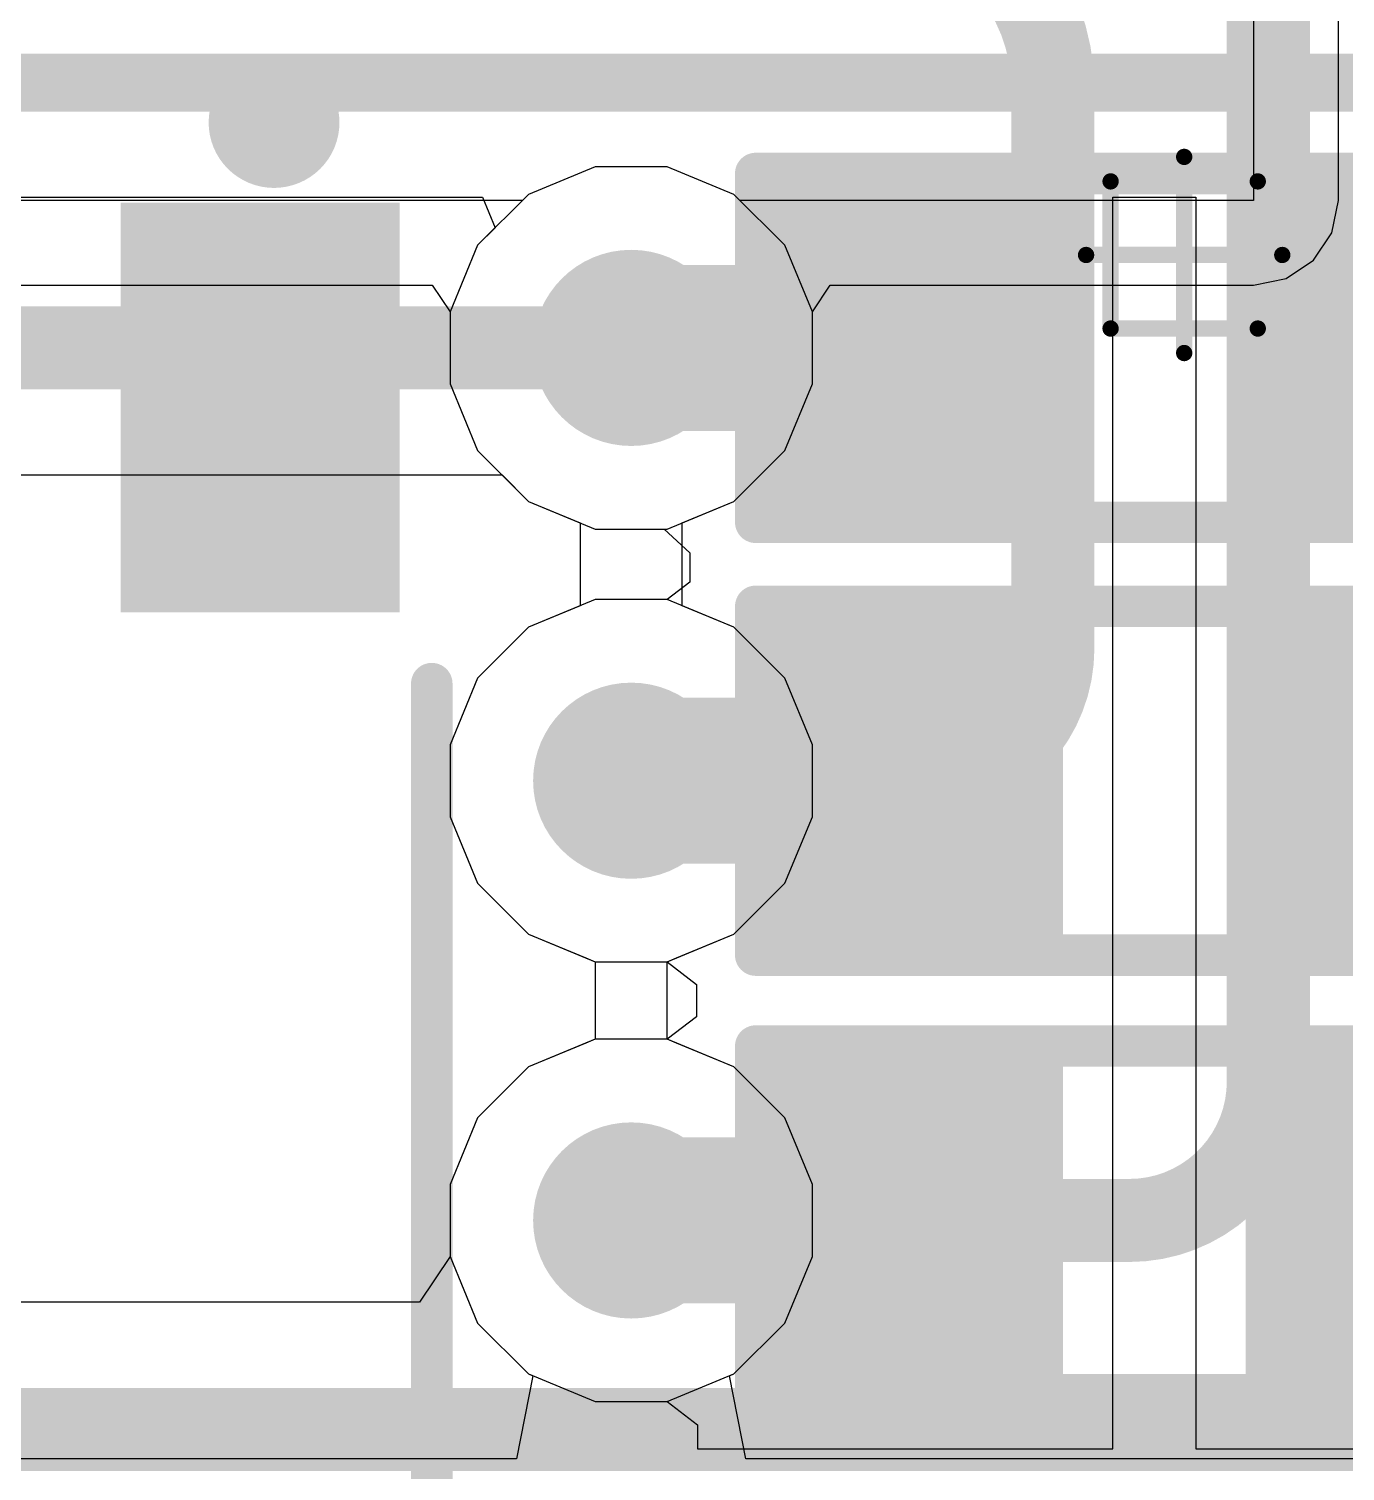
# Model space of a CAD drawing. Header units: inches. Extents: x -0.01 to 2.44, y -0.01 to 2.26.
# Drawn here: x 1.3395 to 1.498, y 0.3448 to 0.5185 of the extents above; entities that cross this region are included whole.
import ezdxf

# ---------------------------------------------------------------- set-up
doc = ezdxf.new("R2010")
doc.units = ezdxf.units.IN
doc.header["$MEASUREMENT"] = 0
for name, color, linetype in [('Bottom Layer', 5, 'Continuous'), ('GROUND', 16, 'Continuous'), ('POWER', 76, 'Continuous'), ('SIGNAL1', 90, 'Continuous'), ('SIGNAL2', 156, 'Continuous'), ('Top Assembly', 56, 'Continuous'), ('Top Component Center', 56, 'Continuous'), ('Top Layer', 1, 'Continuous'), ('Top Overlay', 2, 'Continuous'), ('Top Paste', 8, 'Continuous'), ('Top Solder', 216, 'Continuous'), ('Via Holes', 16, 'Continuous')]:
    doc.layers.add(name, color=color, linetype=linetype)

# ---------------------------------------------------------------- blocks, each defined once
blk = doc.blocks.new('SKRPABE010_18')
at = {"layer": 'Top Layer'}
for points in [[(-0.10236, 0.05512), (-0.06102, 0.05512), (-0.06102, 0.02953), (-0.10236, 0.02953)], [(0.06102, 0.05512), (0.10236, 0.05512), (0.10236, 0.02953), (0.06102, 0.02953)], [(-0.10236, -0.02953), (-0.06102, -0.02953), (-0.06102, -0.05512), (-0.10236, -0.05512)], [(0.06102, -0.02953), (0.10236, -0.02953), (0.10236, -0.05512), (0.06102, -0.05512)]]:
    blk.add_hatch(color=1, dxfattribs=at).paths.add_polyline_path(points)
at = {"layer": 'Top Paste'}
for points in [[(-0.10236, 0.05512), (-0.06102, 0.05512), (-0.06102, 0.02953), (-0.10236, 0.02953)], [(0.06102, 0.05512), (0.10236, 0.05512), (0.10236, 0.02953), (0.06102, 0.02953)], [(-0.10236, -0.02953), (-0.06102, -0.02953), (-0.06102, -0.05512), (-0.10236, -0.05512)], [(0.06102, -0.02953), (0.10236, -0.02953), (0.10236, -0.05512), (0.06102, -0.05512)]]:
    blk.add_hatch(color=8, dxfattribs=at).paths.add_polyline_path(points)
at = {"layer": 'Top Solder'}
for points in [[(-0.10636, 0.05912), (-0.05702, 0.05912), (-0.05702, 0.02553), (-0.10636, 0.02553)], [(0.05702, 0.05912), (0.10636, 0.05912), (0.10636, 0.02553), (0.05702, 0.02553)], [(-0.10636, -0.02553), (-0.05702, -0.02553), (-0.05702, -0.05912), (-0.10636, -0.05912)], [(0.05702, -0.02553), (0.10636, -0.02553), (0.10636, -0.05912), (0.05702, -0.05912)]]:
    blk.add_hatch(color=216, dxfattribs=at).paths.add_polyline_path(points)
at = {"layer": 'Top Overlay'}
for points in [[(0.04843, 0.06299, 0.005, 0.005, 0), (-0.04843, 0.06299, 0.005, 0.005, 0)], [(0.04843, -0.06299, 0.005, 0.005, 0), (-0.04843, -0.06299, 0.005, 0.005, 0)]]:
    blk.add_lwpolyline(points, format="xyseb", dxfattribs=at)
for points in [[(-0.04968, 0.06299, 0.0025, 0.0025, 1), (-0.04718, 0.06299, 0.0025, 0.0025, 1)], [(0.04718, 0.06299, 0.0025, 0.0025, 1), (0.04968, 0.06299, 0.0025, 0.0025, 1)], [(-0.11206, 0.044, 0.00787, 0.00787, 1), (-0.11994, 0.044, 0.00787, 0.00787, 1)], [(-0.12191, 0.044, 0.00394, 0.00394, 1), (-0.11797, 0.044, 0.00394, 0.00394, 1)], [(-0.11403, 0.044, 0.00394, 0.00394, 1), (-0.11009, 0.044, 0.00394, 0.00394, 1)], [(-0.04968, -0.06299, 0.0025, 0.0025, 1), (-0.04718, -0.06299, 0.0025, 0.0025, 1)], [(0.04718, -0.06299, 0.0025, 0.0025, 1), (0.04968, -0.06299, 0.0025, 0.0025, 1)]]:
    blk.add_lwpolyline(points, format="xyseb", close=True, dxfattribs=at)
blk = doc.blocks.new('NORA_B120_00B_28')
at = {"layer": 'Top Assembly'}
for points in [[(0.28248, -0.12106, 0.00197, 0.00197, 0), (0.28248, -0.13878, 0.00197, 0.00197, 0)], [(0.3002, -0.12106, 0.00197, 0.00197, 0), (0.28248, -0.12106, 0.00197, 0.00197, 0)], [(0.3002, -0.12106, 0.00197, 0.00197, 0), (0.3002, -0.13878, 0.00197, 0.00197, 0)], [(0.3002, -0.13878, 0.00197, 0.00197, 0), (0.28248, -0.13878, 0.00197, 0.00197, 0)]]:
    blk.add_lwpolyline(points, format="xyseb", dxfattribs=at)
for points in [[(0.28199, -0.12106, 0.000984, 0.000984, 1), (0.28297, -0.12106, 0.000984, 0.000984, 1)], [(0.28199, -0.12106, 0.000984, 0.000984, 1), (0.28297, -0.12106, 0.000984, 0.000984, 1)], [(0.29971, -0.12106, 0.000984, 0.000984, 1), (0.30069, -0.12106, 0.000984, 0.000984, 1)], [(0.29971, -0.12106, 0.000984, 0.000984, 1), (0.30069, -0.12106, 0.000984, 0.000984, 1)], [(0.28199, -0.13878, 0.000984, 0.000984, 1), (0.28297, -0.13878, 0.000984, 0.000984, 1)], [(0.28199, -0.13878, 0.000984, 0.000984, 1), (0.28297, -0.13878, 0.000984, 0.000984, 1)], [(0.29971, -0.13878, 0.000984, 0.000984, 1), (0.30069, -0.13878, 0.000984, 0.000984, 1)], [(0.29971, -0.13878, 0.000984, 0.000984, 1), (0.30069, -0.13878, 0.000984, 0.000984, 1)]]:
    blk.add_lwpolyline(points, format="xyseb", close=True, dxfattribs=at)
at = {"layer": 'Top Component Center'}
for points in [[(0.29134, -0.11811, 0.00197, 0.00197, 0), (0.29134, -0.14173, 0.00197, 0.00197, 0)], [(0.3002, -0.12106, 0.00197, 0.00197, 0), (0.28248, -0.12106, 0.00197, 0.00197, 0)], [(0.28248, -0.12106, 0.00197, 0.00197, 0), (0.28248, -0.13878, 0.00197, 0.00197, 0)], [(0.3002, -0.12106, 0.00197, 0.00197, 0), (0.3002, -0.13878, 0.00197, 0.00197, 0)], [(0.30315, -0.12992, 0.00197, 0.00197, 0), (0.27953, -0.12992, 0.00197, 0.00197, 0)], [(0.3002, -0.13878, 0.00197, 0.00197, 0), (0.28248, -0.13878, 0.00197, 0.00197, 0)]]:
    blk.add_lwpolyline(points, format="xyseb", dxfattribs=at)
for points in [[(0.29085, -0.11811, 0.000984, 0.000984, 1), (0.29183, -0.11811, 0.000984, 0.000984, 1)], [(0.28199, -0.12106, 0.000984, 0.000984, 1), (0.28297, -0.12106, 0.000984, 0.000984, 1)], [(0.28199, -0.12106, 0.000984, 0.000984, 1), (0.28297, -0.12106, 0.000984, 0.000984, 1)], [(0.29971, -0.12106, 0.000984, 0.000984, 1), (0.30069, -0.12106, 0.000984, 0.000984, 1)], [(0.29971, -0.12106, 0.000984, 0.000984, 1), (0.30069, -0.12106, 0.000984, 0.000984, 1)], [(0.27904, -0.12992, 0.000984, 0.000984, 1), (0.28002, -0.12992, 0.000984, 0.000984, 1)], [(0.30266, -0.12992, 0.000984, 0.000984, 1), (0.30364, -0.12992, 0.000984, 0.000984, 1)], [(0.28199, -0.13878, 0.000984, 0.000984, 1), (0.28297, -0.13878, 0.000984, 0.000984, 1)], [(0.28199, -0.13878, 0.000984, 0.000984, 1), (0.28297, -0.13878, 0.000984, 0.000984, 1)], [(0.29971, -0.13878, 0.000984, 0.000984, 1), (0.30069, -0.13878, 0.000984, 0.000984, 1)], [(0.29971, -0.13878, 0.000984, 0.000984, 1), (0.30069, -0.13878, 0.000984, 0.000984, 1)], [(0.29085, -0.14173, 0.000984, 0.000984, 1), (0.29183, -0.14173, 0.000984, 0.000984, 1)]]:
    blk.add_lwpolyline(points, format="xyseb", close=True, dxfattribs=at)
blk = doc.blocks.new('R___0603_67')
at = {"layer": 'Top Layer'}
for points in [[(-0.015, 0.0175), (-0.015, -0.0175), (-0.045, -0.0175), (-0.045, 0.0175)], [(0.045, 0.0175), (0.045, -0.0175), (0.015, -0.0175), (0.015, 0.0175)]]:
    blk.add_hatch(color=1, dxfattribs=at).paths.add_polyline_path(points)
at = {"layer": 'Top Paste'}
for points in [[(-0.015, 0.0175), (-0.015, -0.0175), (-0.045, -0.0175), (-0.045, 0.0175)], [(0.045, 0.0175), (0.045, -0.0175), (0.015, -0.0175), (0.015, 0.0175)]]:
    blk.add_hatch(color=8, dxfattribs=at).paths.add_polyline_path(points)
at = {"layer": 'Top Solder'}
for points in [[(-0.011, 0.0215), (-0.011, -0.0215), (-0.049, -0.0215), (-0.049, 0.0215)], [(0.049, 0.0215), (0.049, -0.0215), (0.011, -0.0215), (0.011, 0.0215)]]:
    blk.add_hatch(color=216, dxfattribs=at).paths.add_polyline_path(points)
at = {"layer": 'Top Overlay'}
for points in [[(-0.048, -0.021, 0.005, 0.005, 0), (-0.048, 0.021, 0.005, 0.005, 0)], [(-0.048, 0.021, 0.005, 0.005, 0), (0.048, 0.021, 0.005, 0.005, 0)], [(0.048, -0.021, 0.005, 0.005, 0), (0.048, 0.021, 0.005, 0.005, 0)], [(-0.048, -0.021, 0.005, 0.005, 0), (0.048, -0.021, 0.005, 0.005, 0)]]:
    blk.add_lwpolyline(points, format="xyseb", dxfattribs=at)
for points in [[(-0.04925, 0.021, 0.0025, 0.0025, 1), (-0.04675, 0.021, 0.0025, 0.0025, 1)], [(-0.04925, 0.021, 0.0025, 0.0025, 1), (-0.04675, 0.021, 0.0025, 0.0025, 1)], [(0.04675, 0.021, 0.0025, 0.0025, 1), (0.04925, 0.021, 0.0025, 0.0025, 1)], [(0.04675, 0.021, 0.0025, 0.0025, 1), (0.04925, 0.021, 0.0025, 0.0025, 1)], [(-0.04925, -0.021, 0.0025, 0.0025, 1), (-0.04675, -0.021, 0.0025, 0.0025, 1)], [(-0.04925, -0.021, 0.0025, 0.0025, 1), (-0.04675, -0.021, 0.0025, 0.0025, 1)], [(0.04675, -0.021, 0.0025, 0.0025, 1), (0.04925, -0.021, 0.0025, 0.0025, 1)], [(0.04675, -0.021, 0.0025, 0.0025, 1), (0.04925, -0.021, 0.0025, 0.0025, 1)]]:
    blk.add_lwpolyline(points, format="xyseb", close=True, dxfattribs=at)
blk = doc.blocks.new('R___0603_68')
at = {"layer": 'Top Layer'}
for points in [[(-0.015, 0.0175), (-0.015, -0.0175), (-0.045, -0.0175), (-0.045, 0.0175)], [(0.045, 0.0175), (0.045, -0.0175), (0.015, -0.0175), (0.015, 0.0175)]]:
    blk.add_hatch(color=1, dxfattribs=at).paths.add_polyline_path(points)
at = {"layer": 'Top Paste'}
for points in [[(-0.015, 0.0175), (-0.015, -0.0175), (-0.045, -0.0175), (-0.045, 0.0175)], [(0.045, 0.0175), (0.045, -0.0175), (0.015, -0.0175), (0.015, 0.0175)]]:
    blk.add_hatch(color=8, dxfattribs=at).paths.add_polyline_path(points)
at = {"layer": 'Top Solder'}
for points in [[(-0.011, 0.0215), (-0.011, -0.0215), (-0.049, -0.0215), (-0.049, 0.0215)], [(0.049, 0.0215), (0.049, -0.0215), (0.011, -0.0215), (0.011, 0.0215)]]:
    blk.add_hatch(color=216, dxfattribs=at).paths.add_polyline_path(points)
at = {"layer": 'Top Overlay'}
for points in [[(-0.048, -0.021, 0.005, 0.005, 0), (-0.048, 0.021, 0.005, 0.005, 0)], [(-0.048, 0.021, 0.005, 0.005, 0), (0.048, 0.021, 0.005, 0.005, 0)], [(0.048, -0.021, 0.005, 0.005, 0), (0.048, 0.021, 0.005, 0.005, 0)], [(-0.048, -0.021, 0.005, 0.005, 0), (0.048, -0.021, 0.005, 0.005, 0)]]:
    blk.add_lwpolyline(points, format="xyseb", dxfattribs=at)
for points in [[(-0.04925, 0.021, 0.0025, 0.0025, 1), (-0.04675, 0.021, 0.0025, 0.0025, 1)], [(-0.04925, 0.021, 0.0025, 0.0025, 1), (-0.04675, 0.021, 0.0025, 0.0025, 1)], [(0.04675, 0.021, 0.0025, 0.0025, 1), (0.04925, 0.021, 0.0025, 0.0025, 1)], [(0.04675, 0.021, 0.0025, 0.0025, 1), (0.04925, 0.021, 0.0025, 0.0025, 1)], [(-0.04925, -0.021, 0.0025, 0.0025, 1), (-0.04675, -0.021, 0.0025, 0.0025, 1)], [(-0.04925, -0.021, 0.0025, 0.0025, 1), (-0.04675, -0.021, 0.0025, 0.0025, 1)], [(0.04675, -0.021, 0.0025, 0.0025, 1), (0.04925, -0.021, 0.0025, 0.0025, 1)], [(0.04675, -0.021, 0.0025, 0.0025, 1), (0.04925, -0.021, 0.0025, 0.0025, 1)]]:
    blk.add_lwpolyline(points, format="xyseb", close=True, dxfattribs=at)
blk = doc.blocks.new('R___0603_76')
at = {"layer": 'Top Layer'}
for points in [[(-0.015, 0.0175), (-0.015, -0.0175), (-0.045, -0.0175), (-0.045, 0.0175)], [(0.045, 0.0175), (0.045, -0.0175), (0.015, -0.0175), (0.015, 0.0175)]]:
    blk.add_hatch(color=1, dxfattribs=at).paths.add_polyline_path(points)
at = {"layer": 'Top Paste'}
for points in [[(-0.015, 0.0175), (-0.015, -0.0175), (-0.045, -0.0175), (-0.045, 0.0175)], [(0.045, 0.0175), (0.045, -0.0175), (0.015, -0.0175), (0.015, 0.0175)]]:
    blk.add_hatch(color=8, dxfattribs=at).paths.add_polyline_path(points)
at = {"layer": 'Top Solder'}
for points in [[(-0.011, 0.0215), (-0.011, -0.0215), (-0.049, -0.0215), (-0.049, 0.0215)], [(0.049, 0.0215), (0.049, -0.0215), (0.011, -0.0215), (0.011, 0.0215)]]:
    blk.add_hatch(color=216, dxfattribs=at).paths.add_polyline_path(points)
at = {"layer": 'Top Overlay'}
for points in [[(-0.048, -0.021, 0.005, 0.005, 0), (-0.048, 0.021, 0.005, 0.005, 0)], [(-0.048, 0.021, 0.005, 0.005, 0), (0.048, 0.021, 0.005, 0.005, 0)], [(0.048, -0.021, 0.005, 0.005, 0), (0.048, 0.021, 0.005, 0.005, 0)], [(-0.048, -0.021, 0.005, 0.005, 0), (0.048, -0.021, 0.005, 0.005, 0)]]:
    blk.add_lwpolyline(points, format="xyseb", dxfattribs=at)
for points in [[(-0.04925, 0.021, 0.0025, 0.0025, 1), (-0.04675, 0.021, 0.0025, 0.0025, 1)], [(-0.04925, 0.021, 0.0025, 0.0025, 1), (-0.04675, 0.021, 0.0025, 0.0025, 1)], [(0.04675, 0.021, 0.0025, 0.0025, 1), (0.04925, 0.021, 0.0025, 0.0025, 1)], [(0.04675, 0.021, 0.0025, 0.0025, 1), (0.04925, 0.021, 0.0025, 0.0025, 1)], [(-0.04925, -0.021, 0.0025, 0.0025, 1), (-0.04675, -0.021, 0.0025, 0.0025, 1)], [(-0.04925, -0.021, 0.0025, 0.0025, 1), (-0.04675, -0.021, 0.0025, 0.0025, 1)], [(0.04675, -0.021, 0.0025, 0.0025, 1), (0.04925, -0.021, 0.0025, 0.0025, 1)], [(0.04675, -0.021, 0.0025, 0.0025, 1), (0.04925, -0.021, 0.0025, 0.0025, 1)]]:
    blk.add_lwpolyline(points, format="xyseb", close=True, dxfattribs=at)

msp = doc.modelspace()

# ---------------------------------------------------------------- hatches: boundary and pattern name
at = {"layer": 'Bottom Layer'}
h = msp.add_hatch(color=5, dxfattribs=at)
edge = h.paths.add_edge_path()
edge.add_arc((1.412, 0.48007), 0.01181, 0, 360)
h = msp.add_hatch(color=5, dxfattribs=at)
edge = h.paths.add_edge_path()
edge.add_arc((1.412, 0.42795), 0.01181, 0, 360)
h = msp.add_hatch(color=5, dxfattribs=at)
edge = h.paths.add_edge_path()
edge.add_arc((1.412, 0.375), 0.01181, 0, 360)
at = {"layer": 'GROUND'}
h = msp.add_hatch(color=16, dxfattribs=at)
edge = h.paths.add_edge_path()
edge.add_arc((1.412, 0.48007), 0.01181, 0, 360)
h = msp.add_hatch(color=16, dxfattribs=at)
edge = h.paths.add_edge_path()
edge.add_arc((1.412, 0.42795), 0.01181, 0, 360)
h = msp.add_hatch(color=16, dxfattribs=at)
edge = h.paths.add_edge_path()
edge.add_arc((1.412, 0.375), 0.01181, 0, 360)
at = {"layer": 'POWER'}
h = msp.add_hatch(color=76, dxfattribs=at)
edge = h.paths.add_edge_path()
edge.add_arc((1.412, 0.48007), 0.01181, 0, 360)
h = msp.add_hatch(color=76, dxfattribs=at)
edge = h.paths.add_edge_path()
edge.add_arc((1.412, 0.42795), 0.01181, 0, 360)
h = msp.add_hatch(color=76, dxfattribs=at)
edge = h.paths.add_edge_path()
edge.add_arc((1.412, 0.375), 0.01181, 0, 360)
at = {"layer": 'SIGNAL1'}
h = msp.add_hatch(color=90, dxfattribs=at)
edge = h.paths.add_edge_path()
edge.add_arc((1.412, 0.48007), 0.01181, 0, 360)
h = msp.add_hatch(color=90, dxfattribs=at)
edge = h.paths.add_edge_path()
edge.add_arc((1.412, 0.42795), 0.01181, 0, 360)
h = msp.add_hatch(color=90, dxfattribs=at)
edge = h.paths.add_edge_path()
edge.add_arc((1.412, 0.375), 0.01181, 0, 360)
at = {"layer": 'SIGNAL2'}
h = msp.add_hatch(color=156, dxfattribs=at)
edge = h.paths.add_edge_path()
edge.add_arc((1.412, 0.48007), 0.01181, 0, 360)
h = msp.add_hatch(color=156, dxfattribs=at)
edge = h.paths.add_edge_path()
edge.add_arc((1.412, 0.42795), 0.01181, 0, 360)
h = msp.add_hatch(color=156, dxfattribs=at)
edge = h.paths.add_edge_path()
edge.add_arc((1.412, 0.375), 0.01181, 0, 360)
at = {"layer": 'Top Layer'}
h = msp.add_hatch(color=1, dxfattribs=at)
edge = h.paths.add_edge_path()
edge.add_arc((1.412, 0.48007), 0.01181, 0, 360)
h = msp.add_hatch(color=1, dxfattribs=at)
edge = h.paths.add_edge_path()
edge.add_arc((1.412, 0.42795), 0.01181, 0, 360)
h = msp.add_hatch(color=1, dxfattribs=at)
edge = h.paths.add_edge_path()
edge.add_arc((1.412, 0.375), 0.01181, 0, 360)
at = {"layer": 'Via Holes'}
h = msp.add_hatch(color=7, dxfattribs=at)
edge = h.paths.add_edge_path()
edge.add_arc((1.412, 0.48007), 0.00591, 0, 360)
h = msp.add_hatch(color=7, dxfattribs=at)
edge = h.paths.add_edge_path()
edge.add_arc((1.412, 0.42795), 0.00591, 0, 360)
h = msp.add_hatch(color=7, dxfattribs=at)
edge = h.paths.add_edge_path()
edge.add_arc((1.412, 0.375), 0.00591, 0, 360)

# ---------------------------------------------------------------- linework, layer by layer
at = {"layer": 'Bottom Layer'}
for p, q in [((1.48694, 0.64016), (1.48694, 0.49783)), ((1.49714, 0.49783), (1.49714, 0.64016)), ((1.40766, 0.50188), (1.39965, 0.49856)), ((1.41634, 0.50188), (1.40766, 0.50188)), ((1.42435, 0.49856), (1.41634, 0.50188)), ((1.39965, 0.49856), (1.39891, 0.49783)), ((1.42509, 0.49783), (1.42435, 0.49856)), ((1.39891, 0.49783), (1.24884, 0.49783)), ((1.48694, 0.49783), (1.42509, 0.49783)), ((1.49636, 0.49392), (1.49714, 0.49783)), ((1.49415, 0.49062), (1.49636, 0.49392)), ((1.49085, 0.48841), (1.49415, 0.49062)), ((1.48694, 0.48763), (1.49085, 0.48841)), ((1.24884, 0.48763), (1.38804, 0.48763)), ((1.38804, 0.48763), (1.39019, 0.48441)), ((1.43381, 0.48441), (1.43596, 0.48763)), ((1.43596, 0.48763), (1.48694, 0.48763)), ((1.39019, 0.48441), (1.39019, 0.47573)), ((1.43381, 0.47573), (1.43381, 0.48441)), ((1.39019, 0.47573), (1.39351, 0.46772)), ((1.43049, 0.46772), (1.43381, 0.47573)), ((1.39351, 0.46772), (1.39965, 0.46158)), ((1.42435, 0.46158), (1.43049, 0.46772)), ((1.39965, 0.46158), (1.40766, 0.45826)), ((1.41634, 0.45826), (1.42435, 0.46158)), ((1.40766, 0.45826), (1.41634, 0.45826)), ((1.40766, 0.44976), (1.39965, 0.44644)), ((1.41634, 0.44976), (1.40766, 0.44976)), ((1.42435, 0.44644), (1.41634, 0.44976)), ((1.39965, 0.44644), (1.39351, 0.44031)), ((1.43049, 0.44031), (1.42435, 0.44644)), ((1.39351, 0.44031), (1.39019, 0.43229)), ((1.43381, 0.43229), (1.43049, 0.44031)), ((1.39019, 0.43229), (1.39019, 0.42361)), ((1.43381, 0.42361), (1.43381, 0.43229)), ((1.39019, 0.42361), (1.39351, 0.4156)), ((1.43049, 0.4156), (1.43381, 0.42361)), ((1.39351, 0.4156), (1.39965, 0.40946)), ((1.42435, 0.40946), (1.43049, 0.4156)), ((1.39965, 0.40946), (1.40766, 0.40614)), ((1.41634, 0.40614), (1.42435, 0.40946)), ((1.40766, 0.40614), (1.41634, 0.40614)), ((1.40766, 0.39681), (1.39965, 0.39349)), ((1.41634, 0.39681), (1.40766, 0.39681)), ((1.42435, 0.39349), (1.41634, 0.39681)), ((1.39965, 0.39349), (1.39351, 0.38735)), ((1.43049, 0.38735), (1.42435, 0.39349)), ((1.39351, 0.38735), (1.39019, 0.37934)), ((1.43381, 0.37934), (1.43049, 0.38735)), ((1.39019, 0.37934), (1.39019, 0.37066)), ((1.43381, 0.37066), (1.43381, 0.37934)), ((1.39019, 0.37066), (1.39351, 0.36265)), ((1.43049, 0.36265), (1.43381, 0.37066)), ((1.39351, 0.36265), (1.39965, 0.35651)), ((1.42435, 0.35651), (1.43049, 0.36265)), ((1.39965, 0.35651), (1.40766, 0.35319)), ((1.41634, 0.35319), (1.42435, 0.35651)), ((1.40766, 0.35319), (1.41634, 0.35319))]:
    msp.add_line(p, q, dxfattribs=at)
at = {"layer": 'GROUND'}
for p, q in [((1.40766, 0.50188), (1.39965, 0.49856)), ((1.41634, 0.50188), (1.40766, 0.50188)), ((1.42435, 0.49856), (1.41634, 0.50188)), ((1.39965, 0.49856), (1.39351, 0.49243)), ((1.43049, 0.49243), (1.42435, 0.49856)), ((1.39351, 0.49243), (1.39019, 0.48441)), ((1.43381, 0.48441), (1.43049, 0.49243)), ((1.39019, 0.48441), (1.39019, 0.47573)), ((1.43381, 0.47573), (1.43381, 0.48441)), ((1.39019, 0.47573), (1.39351, 0.46772)), ((1.43049, 0.46772), (1.43381, 0.47573)), ((1.39351, 0.46772), (1.39965, 0.46158)), ((1.42435, 0.46158), (1.43049, 0.46772)), ((1.39965, 0.46158), (1.40585, 0.45901)), ((1.41815, 0.45901), (1.42435, 0.46158)), ((1.40585, 0.45901), (1.40587, 0.4589)), ((1.40587, 0.4589), (1.40587, 0.44913)), ((1.41813, 0.4589), (1.41815, 0.45901)), ((1.41813, 0.44913), (1.41813, 0.4589)), ((1.40585, 0.44901), (1.39965, 0.44644)), ((1.40587, 0.44913), (1.40585, 0.44901)), ((1.41815, 0.44901), (1.41813, 0.44913)), ((1.42435, 0.44644), (1.41815, 0.44901)), ((1.39965, 0.44644), (1.39351, 0.44031)), ((1.43049, 0.44031), (1.42435, 0.44644)), ((1.39351, 0.44031), (1.39019, 0.43229)), ((1.43381, 0.43229), (1.43049, 0.44031)), ((1.39019, 0.43229), (1.39019, 0.42361)), ((1.43381, 0.42361), (1.43381, 0.43229)), ((1.39019, 0.42361), (1.39351, 0.4156)), ((1.43049, 0.4156), (1.43381, 0.42361)), ((1.39351, 0.4156), (1.39965, 0.40946)), ((1.42435, 0.40946), (1.43049, 0.4156)), ((1.39965, 0.40946), (1.40653, 0.40661)), ((1.41747, 0.40661), (1.42435, 0.40946)), ((1.40653, 0.40661), (1.40766, 0.40614)), ((1.41634, 0.40614), (1.41747, 0.40661)), ((1.40766, 0.40614), (1.40766, 0.39681)), ((1.41634, 0.39681), (1.41634, 0.40614)), ((1.40653, 0.39634), (1.39965, 0.39349)), ((1.40766, 0.39681), (1.40653, 0.39634)), ((1.41747, 0.39634), (1.41634, 0.39681)), ((1.42435, 0.39349), (1.41747, 0.39634)), ((1.39965, 0.39349), (1.39351, 0.38735)), ((1.43049, 0.38735), (1.42435, 0.39349)), ((1.39351, 0.38735), (1.39019, 0.37934)), ((1.43381, 0.37934), (1.43049, 0.38735)), ((1.39019, 0.37934), (1.39019, 0.37066)), ((1.43381, 0.37066), (1.43381, 0.37934)), ((1.39019, 0.37066), (1.39351, 0.36265)), ((1.43049, 0.36265), (1.43381, 0.37066)), ((1.39351, 0.36265), (1.39965, 0.35651)), ((1.42435, 0.35651), (1.43049, 0.36265)), ((1.39965, 0.35651), (1.40766, 0.35319)), ((1.41634, 0.35319), (1.42435, 0.35651)), ((1.40766, 0.35319), (1.41634, 0.35319))]:
    msp.add_line(p, q, dxfattribs=at)
at = {"layer": 'POWER'}
for p, q in [((1.40766, 0.50188), (1.39965, 0.49856)), ((1.41634, 0.50188), (1.40766, 0.50188)), ((1.42435, 0.49856), (1.41634, 0.50188)), ((1.39965, 0.49856), (1.39351, 0.49243)), ((1.43049, 0.49243), (1.42435, 0.49856)), ((1.39351, 0.49243), (1.39019, 0.48441)), ((1.43381, 0.48441), (1.43049, 0.49243)), ((1.39019, 0.48441), (1.39019, 0.47573)), ((1.43381, 0.47573), (1.43381, 0.48441)), ((1.39019, 0.47573), (1.39351, 0.46772)), ((1.43049, 0.46772), (1.43381, 0.47573)), ((1.39351, 0.46772), (1.39965, 0.46158)), ((1.42435, 0.46158), (1.43049, 0.46772)), ((1.39965, 0.46158), (1.40585, 0.45901)), ((1.41815, 0.45901), (1.42435, 0.46158)), ((1.40585, 0.45901), (1.40587, 0.4589)), ((1.40587, 0.4589), (1.40587, 0.44913)), ((1.41813, 0.4589), (1.41815, 0.45901)), ((1.41813, 0.44913), (1.41813, 0.4589)), ((1.40585, 0.44901), (1.39965, 0.44644)), ((1.40587, 0.44913), (1.40585, 0.44901)), ((1.41815, 0.44901), (1.41813, 0.44913)), ((1.42435, 0.44644), (1.41815, 0.44901)), ((1.39965, 0.44644), (1.39351, 0.44031)), ((1.43049, 0.44031), (1.42435, 0.44644)), ((1.39351, 0.44031), (1.39019, 0.43229)), ((1.43381, 0.43229), (1.43049, 0.44031)), ((1.39019, 0.43229), (1.39019, 0.42361)), ((1.43381, 0.42361), (1.43381, 0.43229)), ((1.39019, 0.42361), (1.39351, 0.4156)), ((1.43049, 0.4156), (1.43381, 0.42361)), ((1.39351, 0.4156), (1.39965, 0.40946)), ((1.42435, 0.40946), (1.43049, 0.4156)), ((1.39965, 0.40946), (1.40653, 0.40661)), ((1.41747, 0.40661), (1.42435, 0.40946)), ((1.40653, 0.40661), (1.40766, 0.40614)), ((1.41634, 0.40614), (1.41747, 0.40661)), ((1.40766, 0.40614), (1.40766, 0.39681)), ((1.41634, 0.39681), (1.41634, 0.40614)), ((1.40653, 0.39634), (1.39965, 0.39349)), ((1.40766, 0.39681), (1.40653, 0.39634)), ((1.41747, 0.39634), (1.41634, 0.39681)), ((1.42435, 0.39349), (1.41747, 0.39634)), ((1.39965, 0.39349), (1.39351, 0.38735)), ((1.43049, 0.38735), (1.42435, 0.39349)), ((1.39351, 0.38735), (1.39019, 0.37934)), ((1.43381, 0.37934), (1.43049, 0.38735)), ((1.39019, 0.37934), (1.39019, 0.37066)), ((1.43381, 0.37066), (1.43381, 0.37934)), ((1.39019, 0.37066), (1.39351, 0.36265)), ((1.43049, 0.36265), (1.43381, 0.37066)), ((1.39351, 0.36265), (1.39965, 0.35651)), ((1.42435, 0.35651), (1.43049, 0.36265)), ((1.39965, 0.35651), (1.40766, 0.35319)), ((1.41634, 0.35319), (1.42435, 0.35651)), ((1.40766, 0.35319), (1.41634, 0.35319))]:
    msp.add_line(p, q, dxfattribs=at)
at = {"layer": 'SIGNAL1'}
for p, q in [((0.3998, 0.46478), (1.39645, 0.46478)), ((1.39645, 0.46478), (1.39965, 0.46158)), ((1.39965, 0.46158), (1.40585, 0.45901)), ((1.40585, 0.45901), (1.40587, 0.4589)), ((1.40587, 0.4589), (1.40587, 0.44913)), ((1.40585, 0.44901), (1.39965, 0.44644)), ((1.40587, 0.44913), (1.40585, 0.44901)), ((1.39965, 0.44644), (1.39351, 0.44031)), ((1.39351, 0.44031), (1.39019, 0.43229)), ((1.39019, 0.43229), (1.39019, 0.42361)), ((1.39019, 0.42361), (1.39351, 0.4156)), ((1.39351, 0.4156), (1.39965, 0.40946)), ((1.39965, 0.40946), (1.40766, 0.40614)), ((1.40766, 0.40614), (1.40766, 0.39681)), ((1.40766, 0.39681), (1.39965, 0.39349)), ((1.39965, 0.39349), (1.39351, 0.38735)), ((1.39351, 0.38735), (1.39019, 0.37934)), ((1.39019, 0.37934), (1.39019, 0.37066)), ((1.39019, 0.37066), (1.3865, 0.36514)), ((1.3865, 0.36514), (1.30384, 0.36514))]:
    msp.add_line(p, q, dxfattribs=at)
for points in [[(1.43985, 0.53418, 0.01, 0.01, -0.414214), (1.46277, 0.51126, 0.01, 0.01, 0)], [(1.48871, 0.39172, 0.01, 0.01, 0), (1.48871, 0.53249, 0.01, 0.01, 0)], [(1.46277, 0.44387, 0.01, 0.01, 0), (1.46277, 0.51126, 0.01, 0.01, 0)], [(0.3998, 0.48007, 0.01, 0.01, 0), (1.412, 0.48007, 0.01, 0.01, 0)], [(1.46277, 0.44387, 0.01, 0.01, -0.414214), (1.44685, 0.42795, 0.01, 0.01, 0)], [(1.412, 0.42795, 0.01, 0.01, 0), (1.44685, 0.42795, 0.01, 0.01, 0)], [(1.48871, 0.39172, 0.01, 0.01, -0.414214), (1.47199, 0.375, 0.01, 0.01, 0)], [(1.412, 0.375, 0.01, 0.01, 0), (1.47199, 0.375, 0.01, 0.01, 0)], [(1.29924, 0.34984, 0.01, 0.01, 0), (1.66279, 0.34984, 0.01, 0.01, 0)]]:
    msp.add_lwpolyline(points, format="xyseb", dxfattribs=at)
for points in [[(1.46027, 0.51126, 0.005, 0.005, 1), (1.46527, 0.51126, 0.005, 0.005, 1)], [(1.46027, 0.51126, 0.005, 0.005, 1), (1.46527, 0.51126, 0.005, 0.005, 1)], [(1.4095, 0.48007, 0.005, 0.005, 1), (1.4145, 0.48007, 0.005, 0.005, 1)], [(1.46027, 0.44387, 0.005, 0.005, 1), (1.46527, 0.44387, 0.005, 0.005, 1)], [(1.46027, 0.44387, 0.005, 0.005, 1), (1.46527, 0.44387, 0.005, 0.005, 1)], [(1.4095, 0.42795, 0.005, 0.005, 1), (1.4145, 0.42795, 0.005, 0.005, 1)], [(1.44435, 0.42795, 0.005, 0.005, 1), (1.44935, 0.42795, 0.005, 0.005, 1)], [(1.44435, 0.42795, 0.005, 0.005, 1), (1.44935, 0.42795, 0.005, 0.005, 1)], [(1.48621, 0.39172, 0.005, 0.005, 1), (1.49121, 0.39172, 0.005, 0.005, 1)], [(1.48621, 0.39172, 0.005, 0.005, 1), (1.49121, 0.39172, 0.005, 0.005, 1)], [(1.4095, 0.375, 0.005, 0.005, 1), (1.4145, 0.375, 0.005, 0.005, 1)], [(1.46949, 0.375, 0.005, 0.005, 1), (1.47449, 0.375, 0.005, 0.005, 1)], [(1.46949, 0.375, 0.005, 0.005, 1), (1.47449, 0.375, 0.005, 0.005, 1)]]:
    msp.add_lwpolyline(points, format="xyseb", close=True, dxfattribs=at)
at = {"layer": 'SIGNAL2'}
for p, q in [((1.40766, 0.50188), (1.39965, 0.49856)), ((1.41634, 0.50188), (1.40766, 0.50188)), ((1.42435, 0.49856), (1.41634, 0.50188)), ((1.39965, 0.49856), (1.39351, 0.49243)), ((1.43049, 0.49243), (1.42435, 0.49856)), ((1.39351, 0.49243), (1.39019, 0.48441)), ((1.43381, 0.48441), (1.43049, 0.49243)), ((1.39019, 0.48441), (1.39019, 0.47573)), ((1.43381, 0.47573), (1.43381, 0.48441)), ((1.39019, 0.47573), (1.39351, 0.46772)), ((1.43049, 0.46772), (1.43381, 0.47573)), ((1.39351, 0.46772), (1.39965, 0.46158)), ((1.42435, 0.46158), (1.43049, 0.46772)), ((1.39965, 0.46158), (1.40585, 0.45901)), ((1.41815, 0.45901), (1.42435, 0.46158)), ((1.40585, 0.45901), (1.40587, 0.4589)), ((1.40587, 0.4589), (1.40587, 0.44913)), ((1.41813, 0.4589), (1.41815, 0.45901)), ((1.41813, 0.44913), (1.41813, 0.4589)), ((1.40585, 0.44901), (1.39965, 0.44644)), ((1.40587, 0.44913), (1.40585, 0.44901)), ((1.41815, 0.44901), (1.41813, 0.44913)), ((1.42435, 0.44644), (1.41815, 0.44901)), ((1.39965, 0.44644), (1.39351, 0.44031)), ((1.43049, 0.44031), (1.42435, 0.44644)), ((1.39351, 0.44031), (1.39019, 0.43229)), ((1.43381, 0.43229), (1.43049, 0.44031)), ((1.39019, 0.43229), (1.39019, 0.42361)), ((1.43381, 0.42361), (1.43381, 0.43229)), ((1.39019, 0.42361), (1.39351, 0.4156)), ((1.43049, 0.4156), (1.43381, 0.42361)), ((1.39351, 0.4156), (1.39965, 0.40946)), ((1.42435, 0.40946), (1.43049, 0.4156)), ((1.39965, 0.40946), (1.40653, 0.40661)), ((1.41747, 0.40661), (1.42435, 0.40946)), ((1.40653, 0.40661), (1.40766, 0.40614)), ((1.41634, 0.40614), (1.41747, 0.40661)), ((1.40766, 0.40614), (1.40766, 0.39681)), ((1.41634, 0.39681), (1.41634, 0.40614)), ((1.40653, 0.39634), (1.39965, 0.39349)), ((1.40766, 0.39681), (1.40653, 0.39634)), ((1.41747, 0.39634), (1.41634, 0.39681)), ((1.42435, 0.39349), (1.41747, 0.39634)), ((1.39965, 0.39349), (1.39351, 0.38735)), ((1.43049, 0.38735), (1.42435, 0.39349)), ((1.39351, 0.38735), (1.39019, 0.37934)), ((1.43381, 0.37934), (1.43049, 0.38735)), ((1.39019, 0.37934), (1.39019, 0.37066)), ((1.43381, 0.37066), (1.43381, 0.37934)), ((1.39019, 0.37066), (1.39351, 0.36265)), ((1.43049, 0.36265), (1.43381, 0.37066)), ((1.39351, 0.36265), (1.39965, 0.35651)), ((1.42435, 0.35651), (1.43049, 0.36265)), ((1.40017, 0.35629), (1.39818, 0.34629)), ((1.39965, 0.35651), (1.40017, 0.35629)), ((1.42383, 0.35629), (1.42435, 0.35651)), ((1.42582, 0.34629), (1.42383, 0.35629)), ((1.39818, 0.34629), (1.203, 0.34629)), ((1.70039, 0.34629), (1.42582, 0.34629))]:
    msp.add_line(p, q, dxfattribs=at)
at = {"layer": 'Top Layer'}
for p, q in [((1.30595, 0.49824), (1.39409, 0.49824)), ((1.39409, 0.49824), (1.39562, 0.49454)), ((1.47, 0.45257), (1.47, 0.49824)), ((1.47, 0.49824), (1.48, 0.49824)), ((1.48, 0.49824), (1.48, 0.45257)), ((1.39562, 0.49454), (1.39351, 0.49243)), ((1.39351, 0.49243), (1.39019, 0.48441)), ((1.39019, 0.48441), (1.39019, 0.47573)), ((1.39019, 0.47573), (1.39351, 0.46772)), ((1.39351, 0.46772), (1.39965, 0.46158)), ((1.39965, 0.46158), (1.40766, 0.45826)), ((1.40766, 0.45826), (1.41596, 0.45826)), ((1.41596, 0.45826), (1.41908, 0.4554)), ((1.41908, 0.4554), (1.41908, 0.45187)), ((1.41908, 0.45187), (1.41634, 0.44976)), ((1.47, 0.40045), (1.47, 0.45257)), ((1.48, 0.45257), (1.48, 0.40045)), ((1.40766, 0.44976), (1.39965, 0.44644)), ((1.41634, 0.44976), (1.40766, 0.44976)), ((1.39965, 0.44644), (1.39351, 0.44031)), ((1.39351, 0.44031), (1.39019, 0.43229)), ((1.39019, 0.43229), (1.39019, 0.42361)), ((1.39019, 0.42361), (1.39351, 0.4156)), ((1.39351, 0.4156), (1.39965, 0.40946)), ((1.39965, 0.40946), (1.40766, 0.40614)), ((1.40766, 0.40614), (1.41634, 0.40614)), ((1.41634, 0.40614), (1.41988, 0.40342)), ((1.41988, 0.40342), (1.41988, 0.39953)), ((1.41988, 0.39953), (1.41634, 0.39681)), ((1.47, 0.3475), (1.47, 0.40045)), ((1.48, 0.40045), (1.48, 0.3475)), ((1.40766, 0.39681), (1.39965, 0.39349)), ((1.41634, 0.39681), (1.40766, 0.39681)), ((1.39965, 0.39349), (1.39351, 0.38735)), ((1.39351, 0.38735), (1.39019, 0.37934)), ((1.39019, 0.37934), (1.39019, 0.37066)), ((1.39019, 0.37066), (1.39351, 0.36265)), ((1.39351, 0.36265), (1.39965, 0.35651)), ((1.39965, 0.35651), (1.40766, 0.35319)), ((1.40766, 0.35319), (1.41634, 0.35319)), ((1.41634, 0.35319), (1.42, 0.35038)), ((1.42, 0.35038), (1.42, 0.3475)), ((1.42, 0.3475), (1.47, 0.3475)), ((1.48, 0.3475), (1.53, 0.3475))]:
    msp.add_line(p, q, dxfattribs=at)
for points in [[(1.30442, 0.512, 0.007, 0.007, 0), (1.53013, 0.512, 0.007, 0.007, 0)], [(1.412, 0.48007, 0.02, 0.02, 0), (1.445, 0.48007, 0.02, 0.02, 0)], [(1.412, 0.42795, 0.02, 0.02, 0), (1.445, 0.42795, 0.02, 0.02, 0)], [(1.412, 0.375, 0.02, 0.02, 0), (1.445, 0.375, 0.02, 0.02, 0)]]:
    msp.add_lwpolyline(points, format="xyseb", dxfattribs=at)
for points in [[(1.407, 0.48007, 0.01, 0.01, 1), (1.417, 0.48007, 0.01, 0.01, 1)], [(1.44, 0.48007, 0.01, 0.01, 1), (1.45, 0.48007, 0.01, 0.01, 1)], [(1.407, 0.42795, 0.01, 0.01, 1), (1.417, 0.42795, 0.01, 0.01, 1)], [(1.44, 0.42795, 0.01, 0.01, 1), (1.45, 0.42795, 0.01, 0.01, 1)], [(1.407, 0.375, 0.01, 0.01, 1), (1.417, 0.375, 0.01, 0.01, 1)], [(1.44, 0.375, 0.01, 0.01, 1), (1.45, 0.375, 0.01, 0.01, 1)]]:
    msp.add_lwpolyline(points, format="xyseb", close=True, dxfattribs=at)

# ---------------------------------------------------------------- block references
for name, p, rotation in [('NORA_B120_00B_28', (1.76992, 0.36134), 180), ('SKRPABE010_18', (1.325, 0.39121), 270)]:
    msp.add_blockref(name, p, dxfattribs=dict(rotation=rotation))
for name, p in [('R___0603_76', (1.475, 0.48007)), ('R___0603_67', (1.475, 0.42795)), ('R___0603_68', (1.475, 0.375))]:
    msp.add_blockref(name, p)

doc.saveas('drawing.dxf')
